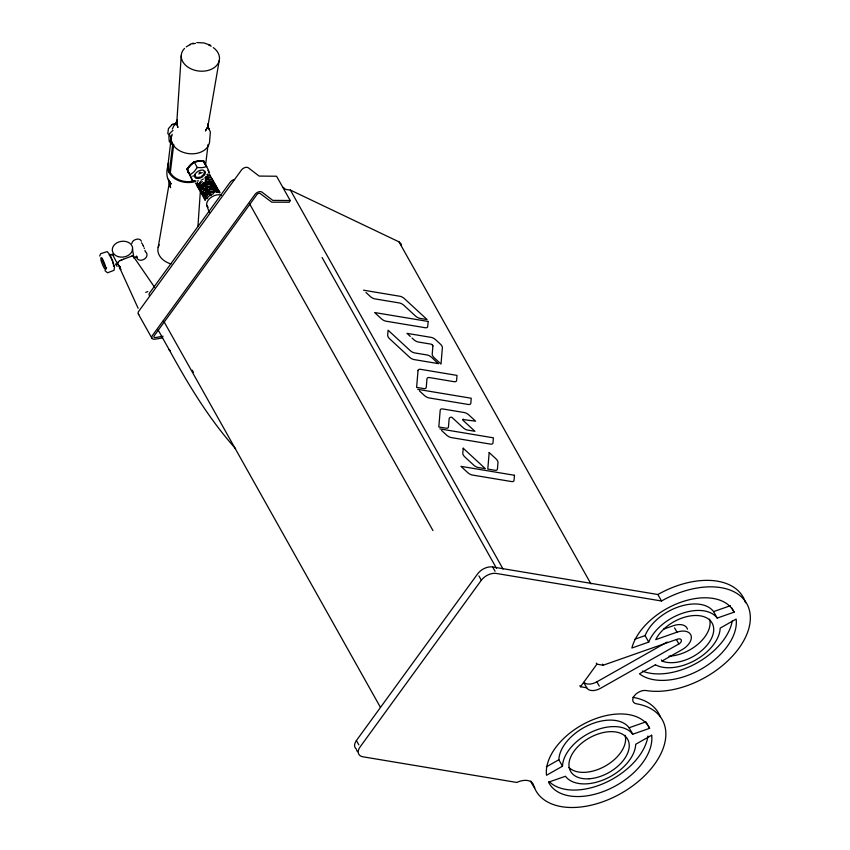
<?xml version="1.0" encoding="UTF-8"?>
<svg xmlns="http://www.w3.org/2000/svg" width="850" height="850" viewBox="0 0 850 850"><rect width="100%" height="100%" fill="white"/><g stroke="black" fill="none" stroke-linecap="round" stroke-linejoin="round"><path stroke-width="1.27" d="M201.291 189.943C201.121 186.033 210.343 181.443 212.872 184.864M207.974 127.16L207.921 123.707M99.662 256.041L100.767 253.651L107.206 251.6L109.937 254.777L112.784 261.12L114.495 267.304L114.006 270.321L107.504 272.818L104.975 270.629M131.814 243.536C131.963 239.764 139.676 236.948 141.419 241.188M112.912 254.394L113.454 254.054L109.735 255.521M181.231 55.718L176.651 124.578L177.31 119.754M197.933 226.312L200.377 191.016M213.201 182.877C214.2 178.968 209.716 176.269 206.284 177.161M412.006 337.992L413.78 339.628A5.451 2.614 36 0 0 418.349 342.029L430.961 344.133A1.562 0.744 36 0 1 432.299 344.845L432.905 345.918L432.214 354.131A5.451 2.614 36 0 0 434.329 357.903L441.012 364.076L442.382 347.756A5.451 2.614 36 0 0 440.736 344.452L435.285 339.416A5.451 2.614 36 0 0 431.141 337.376L406.991 333.349L410.337 336.441M207.421 175.153L207.442 174.186M214.242 187.298L214.094 185.619M215.602 189.731L215.56 188.403M216.962 192.153L216.92 190.825M167.79 166.207C166.143 172.391 166.334 179.35 171.19 184.036L169.001 180.413M167.779 166.504L171.328 137.073M172.656 144.596L173.729 144.33L170.361 172.263L169.288 172.529L172.656 144.596A19.284 14.004 6.8 0 1 171.732 135.596M205.562 165.336L208.08 144.436M169.586 181.135L169.426 184.461L170.574 187.691L168.491 179.233M208.038 124.801L207.761 127.032L219.215 60.626M169.564 181.273L158.132 247.552A19.199 13.94 6.9 0 0 171.084 263.967M172.114 124.589L168.417 128.626L167.79 133.822M214.572 186.936C210.524 183.919 201.79 189.348 202.672 192.876L202.948 193.29M176.843 120.976L175.079 124.791L176.694 122.634M214.306 186.288L214.561 185.3M117.884 262.661L117.969 262.384A7.034 3.549 29.3 0 1 118.161 262.044L118.49 261.662A9.244 4.303 13.1 0 1 118.639 261.492L120.488 260.472M462.751 419.517L475.607 421.175L468.966 415.034A5.451 2.614 36 0 0 464.312 412.547L442.754 408.956A5.451 2.614 36 0 0 440.204 410.242L438.812 426.987L445.921 428.177A5.451 2.614 36 0 0 448.46 426.891L449.14 418.752A7.119 3.411 36 0 1 451.764 417.212L463.006 427.592A5.451 2.614 36 0 0 467.659 430.079L474.927 431.301L463.356 420.601A1.562 0.744 36 0 1 462.751 419.517L463.473 419.156M172.327 129.083L174.016 125.375L177.097 122.241M192.918 176.502L193.258 175.642M197.349 182.931L196.956 186.033L198.645 188.041M206.858 198.911L207.134 198.199M208.558 178.415L207.952 179.679M209.929 180.837L209.036 182.527M211.289 183.271L210.407 184.96M212.649 185.693L211.767 187.393M214.019 188.126L213.127 189.816M215.666 188.711L215.22 189.72M158.185 247.35L159.237 244.779M217.834 192.291L215.167 191.006L214.487 192.249M138.858 314.553A4.441 2.699 -29.3 0 1 138.773 311.217L241.528 169.936A4.441 2.699 -29.3 0 1 248.338 167.801L259.123 176.077L276.569 176.237L290.201 200.526L289.34 202.215L271.745 202.173L260.174 193.513A2.104 1.275 -29.3 0 0 256.944 194.523L154.19 335.803A2.104 1.275 -29.3 0 0 155.412 337.556L163.083 336.249M199.389 182.899L198.666 185.683M192.493 180.88L186.883 168.991L194.055 161.776L197.285 167.514L194.469 171.232A16.192 11.656 -66.9 0 1 193.088 172.571L190.102 174.728L191.123 177.119A16.469 1.126 63.7 0 1 191.909 179.116L192.493 180.88L195.086 181.039M208.856 173.177L208.76 171.201A16.469 1.126 63.7 0 0 208.027 169.299L203.617 160.724L194.055 161.776M208.123 178.086L206.104 180.476M209.482 180.508L208.282 182.134M210.843 182.941L209.684 184.471M356.437 749.19A11.688 7.098 -29.3 0 1 356.405 740.531L477.7 573.771A11.688 7.098 -29.3 0 1 492.649 566.961L657.889 594.511A72.473 44.019 -29.3 0 1 745.503 602.756M481.334 580.242L360.049 747.012A11.688 7.098 -29.3 0 0 362.929 756.798L516.8 782.457A15.194 9.233 -29.3 0 1 533.524 785.049A72.473 44.019 -29.3 0 0 635.843 783.477A72.473 44.019 -29.3 0 0 636.512 703.811A9.35 5.684 -29.3 0 1 634.196 695.98A9.35 5.684 -29.3 0 1 646.159 690.529A72.473 44.019 -29.3 0 0 749.785 624.229A72.473 44.019 -29.3 0 0 661.523 600.992L496.283 573.442A11.688 7.098 -29.3 0 0 481.334 580.242L478.911 575.928M580.497 686.747L596.902 664.179L603.149 665.221L677.45 639.157A4.091 2.486 -29.3 0 1 681.328 640.114A4.091 2.486 -29.3 0 1 678.863 643.96L600.514 688.309A11.688 7.098 -29.3 0 1 586.734 687.788L580.497 686.747L579.881 685.663M207.57 197.476L210.014 195.192L213.616 193.63M205.679 178.468L206.316 177.671M211.884 185.863L210.194 187.765M213.244 188.296C211.31 190.559 219.831 188.243 219.884 192.504M214.604 190.719L212.925 192.621M199.665 182.538L200.558 181.602M208.409 183.334L202.906 186.671M204.744 178.054L205.594 177.183M211.214 188.105L206.136 191.388M211.799 191.314L207.995 193.641M199.197 186.766L200.653 185.534M205.923 181.974L202.544 183.929M208.643 186.83L205.275 188.785M202.311 181.571C199.24 183.026 196.063 188.551 200.228 190.581M205.445 184.429L205.976 184.089M207.347 186.522L205.721 187.468M584.736 683.039A11.688 7.098 -29.3 0 0 596.881 681.827L667.165 642.048M662.033 661.024L682.136 649.644A14.907 9.053 -29.3 0 0 691.103 635.662A14.907 9.053 -29.3 0 0 676.982 632.188L655.732 639.646A32.725 19.879 -29.3 0 1 698.764 615.634A32.725 19.879 -29.3 0 1 707.359 644.799A32.725 19.879 -29.3 0 1 662.033 661.024L661.428 659.951M546.316 766.849L558.854 759.751A39.737 24.14 -29.3 0 1 588.519 725.241A39.737 24.14 -29.3 0 1 629.106 727.759L645.979 721.841L647.19 723.998M649.612 728.322L632.74 734.241A39.737 24.14 -29.3 0 0 592.153 731.722A39.737 24.14 -29.3 0 0 562.487 766.222L546.529 775.264A57.279 34.786 -29.3 0 1 589.093 721.342A57.279 34.786 -29.3 0 1 649.612 728.322L647.796 725.082M198.751 173.952L202.226 172.55M209.536 191.718L207.326 192.801M209.812 194.746L210.896 194.151M210.364 195.649L211.342 195.117M114.453 265.508L113.549 266.454L113.507 265.243M172.678 124.302L175.472 123.516M171.934 124.684L172.858 124.206M203.235 185.512L204.351 185.034M205.966 190.368L207.081 189.89M120.817 260.323L121.996 259.834M199.24 172.508L200.281 172.083M121.805 259.909L123.537 259.229M123.377 259.293L131.814 256.073M206.837 166.462L204.149 167.28A16.469 10.721 19.7 0 1 201.142 167.663L197.285 167.514M634.844 639.211L645.097 635.619A39.737 24.14 -29.3 0 1 678.236 606.985A39.737 24.14 -29.3 0 1 713.586 611.607L730.458 605.689M663.786 629.064L673.349 625.706A14.907 9.053 -29.3 0 1 687.469 629.181M734.092 612.159L717.219 618.077A39.737 24.14 -29.3 0 0 681.87 613.466A39.737 24.14 -29.3 0 0 648.731 642.101L631.858 648.019A57.279 34.786 -29.3 0 1 681.116 602.151A57.279 34.786 -29.3 0 1 734.092 612.159L731.669 607.846M190.124 44.253L193.301 43.169M110.84 254.586L111.435 254.405M134.757 257.465L135.851 257.146M205.137 180.189C208.569 178.617 214.519 179.531 214.667 184.131M135.192 257.327L137.371 257.114L136.521 256.041M111.052 254.522L109.034 254.777L109.438 255.138M204.765 188.955L203.49 189.252M131.846 256.062L132.186 255.977A11.305 2.295 -41.5 0 1 132.504 255.924L132.77 255.946A10.242 2.646 -61.1 0 1 132.993 256.02M203.469 188.296L201.11 188.615M206.199 193.152L203.83 193.481M205.434 179.053L209.631 179.169M211.012 187C214.157 186.065 218.737 187.637 218.758 191.42M213.732 191.856L216.792 191.707L219.768 192.854M211.119 186.979C206.539 187.085 198.677 194.129 204.319 197.869M212.479 189.401C208.101 189.731 200.621 195.659 205.105 199.994M213.839 191.834C209.822 192.642 204.882 195.617 205.052 200.239M200.186 183.568L198.379 183.759M206.497 194.066L203.447 193.747M207.007 195.712L205.201 195.904M162.658 337.896L154.976 339.203A4.441 2.699 -29.3 0 1 152.416 335.506L255.159 194.225A4.441 2.699 -29.3 0 1 261.97 192.1L272.754 200.366L290.201 200.526M176.099 123.473L177.129 123.484M175.27 123.537L176.301 123.463M199.739 186.192L200.812 186.118M206.561 198.337L207.623 198.273M196.754 42.574L203.958 42.946L210.63 45.294M206.04 176.386L207.857 176.609M215.167 191.006C210.949 190.517 205.403 193.864 205.413 197.54M199.888 184.45L198.369 184.206M201.248 186.883L199.357 186.458M202.608 189.306L201.099 189.061M206.699 196.594L205.179 196.35M438.122 363.587L431.747 357.467A5.451 2.614 36 0 0 427.093 354.981L414.662 352.909A5.451 2.614 36 0 1 409.998 350.423L388.099 330.193L387.685 335.187A5.451 2.614 36 0 0 389.81 338.959L409.424 357.096A5.451 2.614 36 0 0 414.088 359.582L438.419 363.63M363.492 290.19L399.904 296.267A5.451 2.614 36 0 1 404.558 298.754L427.082 319.558L419.985 318.368A5.451 2.614 36 0 1 415.321 315.881L404.026 305.447A5.451 2.614 36 0 0 399.373 302.961L374.85 298.871A5.451 2.614 36 0 1 370.196 296.384L365.999 292.517M417.733 389.332L471.24 398.246L470.826 403.187A5.451 2.614 36 0 1 468.286 404.473L429.006 397.917A5.451 2.614 36 0 1 424.341 395.431L419.39 390.851M439.875 428.899L493.393 437.824L492.979 442.818A5.451 2.614 36 0 1 490.439 444.104L451.233 437.569A5.451 2.614 36 0 1 446.569 435.083L441.554 430.44M207.251 174.707L210.226 175.854L211.905 178.808M401.466 245.576L401.253 244.088L399.001 241.857L290.371 190.06L285.823 189.433L284.336 188.434A4.441 2.699 -29.3 0 0 282.678 187.298M201.981 193.184C192.865 186.522 214.604 175.578 216.028 186.564M211.374 181.762C206.561 179.562 199.24 184.535 200.079 188.179M197.508 185.725L195.511 183.239M119.946 268.802L121.061 269.354M207.283 174.473L207.761 174.792M202.736 195.33C195.319 187.977 215.974 178.521 217.387 188.998M120.031 266.773L120.009 266.751A9.934 7.948 -9.6 0 0 120.371 266.964M216.463 189.869C212.787 186.256 203.989 190.613 204.053 195.107M115.504 263.957L115.919 264.339A5.504 1.785 77.8 0 0 116.227 264.499L116.588 264.477A5.663 1.732 66.7 0 0 116.811 264.329M119.446 266.231L118.235 264.584A7.066 4.08 23.2 0 1 117.948 263.989L117.842 262.894A5.631 2.805 35.9 0 1 117.853 262.639M235.609 448.704C208.824 418.742 188.062 384.2 168.842 349.084L158.111 329.938M432.299 344.845L432.905 345.918M209.621 174.186L210.577 176.843M116.142 265.062L117.088 266.337M138.136 308.295L118.161 264.435M133.036 256.031A8.574 2.189 -69.4 0 1 133.206 256.169L154.562 287.226M207.719 126.204L210.364 132.005L209.557 141.961A19.284 14.004 6.9 0 1 186.522 153.266A19.284 14.004 6.9 0 1 172.189 134.215M136.468 257.04C138.412 264.031 150.397 258.273 146.062 252.153M109.884 255.765L111.329 258.506M133.195 256.19L133.471 256.817M713.586 611.607L717.219 618.077M657.889 594.511L661.523 600.992M674.56 627.874L676.982 632.188M676.441 639.636L678.863 643.96M645.097 635.619L648.731 642.101M399.001 241.857L590.941 583.907M602.544 664.137L603.149 665.221M596.296 663.096L596.902 664.179M629.106 727.759L632.74 734.241M596.881 681.827L599.303 686.152M583.706 682.391L586.734 687.788M290.371 190.06L503.062 569.064M322.076 257.507L496.485 568.289M492.649 566.961L495.072 571.274M249.507 203.671L432.947 530.57M558.854 759.751L562.487 766.222M207.931 170.319L209.217 172.614M171.519 138.454L169.129 134.194A19.826 4.707 71.5 0 0 169.331 141.164L171.169 144.426M186.883 168.991L190.102 174.728M192.196 370.154L193.492 372.459M163.423 320.631L380.343 707.189M138.38 314.086L152.012 338.385M356.405 740.531L358.838 744.855M356.575 750.072L357.478 751.697M207.836 126.565L208.856 128.934L208.038 126.958M212.649 183.026L212.925 184.291M203.617 160.724L204.808 163.806M111.839 259.707L112.328 260.982M206.879 205.657L209.291 212.532M197.242 183.058L197.2 182.654M112.763 262.236L113.358 264.414M133.832 257.476L132.589 249.773A4.834 2.678 84.3 0 0 132.196 249.093M133.567 257.327L133.62 257.911M534.799 787.982A72.473 44.019 -29.3 0 1 530.751 781.086M632.867 697.329A72.473 44.019 -29.3 0 1 660.386 717.018M709.548 619.129A32.725 19.879 -29.3 0 1 699.231 643.078A32.725 19.879 -29.3 0 1 668.95 656.189M732.254 620.968A57.279 34.786 -29.3 0 1 696.702 663.096A57.279 34.786 -29.3 0 1 642.366 671.043M625.069 735.293A32.725 19.879 -29.3 0 1 605.636 765.85A32.725 19.879 -29.3 0 1 568.969 767.486M647.944 736.015A57.279 34.786 -29.3 0 1 605.763 782.531A57.279 34.786 -29.3 0 1 549.068 781.479M149.133 295.163A4.441 2.699 -29.3 0 1 149.759 292.772L230.254 182.091A4.441 2.699 -29.3 0 1 234.526 179.52M208.123 207.219A9.393 5.706 -29.3 0 1 209.759 198.422A9.393 5.706 -29.3 0 1 221.425 195.16M213.286 47.6A19.199 13.94 6.9 0 1 215.071 66.969A19.199 13.94 6.9 0 1 188.827 67.692A19.199 13.94 6.9 0 1 184.556 48.397M186.246 46.931A19.199 13.94 6.9 0 1 190.464 44.646M192.897 43.881A19.199 13.94 6.9 0 1 195.479 43.382M208.792 45.103A19.199 13.94 6.9 0 1 211.151 46.24M194.979 180.721A18.116 13.154 6.9 0 1 170.319 172.656M195.5 181.518A19.284 14.004 6.9 0 1 174.314 178.33A19.284 14.004 6.9 0 1 168.725 162.945M169.288 172.529A19.284 14.004 6.9 0 1 168.364 163.529M106.547 267.559A5.259 0.946 68.8 0 1 104.061 264.733A5.259 0.946 68.8 0 1 102.468 258.347M133.493 256.711A5.408 1.009 -84.7 0 1 133.599 257.199M120.137 260.472A10.614 2.167 -13.6 0 1 120.445 260.334M145.722 292.4A12.867 7.82 -29.3 0 1 147.836 291.571M141.557 242.813A6.428 1.158 68.7 0 1 141.992 243.429M142.439 244.173A6.428 1.158 68.7 0 1 142.896 245.055M143.151 245.554A6.428 1.158 68.7 0 1 143.65 246.67M144.139 247.881A6.428 1.158 68.7 0 1 144.373 248.498M144.968 250.304A6.428 1.158 68.7 0 1 145.371 251.844M116.822 264.35A5.695 1.774 62.8 0 0 116.928 264.223A5.61 1.785 60.4 0 0 117.002 263.766A5.472 1.859 55.8 0 0 116.992 262.969L113.911 257.136A4.845 1.126 55.5 0 1 113.156 255.329M119.967 266.783A9.286 7.129 -3.5 0 1 119.691 266.539M113.135 255.319A5.249 1.201 56.7 0 1 112.986 254.702A5.695 1.243 58.1 0 1 112.954 254.447M205.02 171.286A5.844 3.549 -29.3 0 1 205.36 172.837M205.137 173.729A5.844 3.549 -29.3 0 1 203.989 175.557M203.118 176.396A5.844 3.549 -29.3 0 1 199.389 178.266M198.613 178.404A5.844 3.549 -29.3 0 1 195.968 178.086M195.489 177.799A5.844 3.549 -29.3 0 1 194.618 175.663M194.831 174.771A5.844 3.549 -29.3 0 1 195.117 174.154M195.298 173.846A5.844 3.549 -29.3 0 1 204 170.404M203.989 171.254A4.973 3.018 -29.3 0 1 204.223 173.092M204 173.687A4.973 3.018 -29.3 0 1 201.28 176.428M200.143 176.959A4.973 3.018 -29.3 0 1 196.584 177.193M195.67 176.598A4.973 3.018 -29.3 0 1 195.277 174.558M204.765 164.284A9.35 5.684 -29.3 0 0 204.425 163.062A9.35 5.684 -29.3 0 1 205.009 164.581M188.976 173.124A9.35 5.684 -29.3 0 1 187.584 169.713M187.765 168.768A9.35 5.684 -29.3 0 1 194.002 162.169M194.618 161.872A9.35 5.684 -29.3 0 1 202.162 161.117M203.692 162.053A9.35 5.684 -29.3 0 1 204.223 162.701M188.976 173.368A9.35 5.684 -29.3 0 1 187.967 169.543M188.711 167.673A9.35 5.684 -29.3 0 1 193.513 163.062M195.861 161.968A9.35 5.684 -29.3 0 1 201.025 161.256M203.596 162.222A9.35 5.684 -29.3 0 1 204.191 162.786M203.32 178.999A19.688 14.174 -66.9 0 1 202.81 179.329M202.024 179.807A19.359 12.612 19.7 0 1 201.004 180.189M198.496 180.816A19.359 12.612 19.7 0 1 196.998 181.029M169.15 134.215A19.359 15.013 -49.5 0 1 173.028 130.39M169.299 141.143A19.816 10.657 31.5 0 1 169.532 141.1M418.019 370.611L416.617 387.398L423.725 388.578A5.451 2.614 36 0 0 426.264 387.292L426.976 378.866A5.451 2.614 36 0 1 429.516 377.581L454.059 381.682A5.451 2.614 36 0 0 456.599 380.396L457.024 375.402L420.569 369.325A5.451 2.614 36 0 0 418.019 370.611M428.156 321.459L427.731 326.442A5.451 2.614 36 0 1 425.191 327.728L385.974 321.183A5.451 2.614 36 0 1 381.31 318.697L374.648 312.545L428.156 321.459M463.207 448.226L462.783 453.22A5.451 2.614 36 0 0 464.908 456.992L473.599 465.024A5.451 2.614 36 0 0 478.263 467.511L485.371 468.701L463.207 448.226M489.175 452.551L487.794 469.104L494.902 470.284A5.451 2.614 36 0 0 497.441 468.998L497.983 462.506A5.451 2.614 36 0 0 495.869 458.734L489.175 452.551M514.484 475.277L514.059 480.271A5.451 2.614 36 0 1 511.519 481.557L472.313 475.022A5.451 2.614 36 0 1 467.649 472.536L460.955 466.353L514.484 475.277M207.804 126.756L205.498 130.783L207.804 126.756M655.414 664.774L639.455 673.806A57.279 34.786 -29.3 0 0 700.899 669.258A57.279 34.786 -29.3 0 0 736.132 619.076L720.184 628.118A39.737 24.14 -29.3 0 1 695.597 660.025A39.737 24.14 -29.3 0 1 655.414 664.774M651.653 735.239L635.694 744.271A39.737 24.14 -29.3 0 1 606.029 778.77A39.737 24.14 -29.3 0 1 565.452 776.263L548.569 782.181A57.279 34.786 -29.3 0 0 609.089 789.151A57.279 34.786 -29.3 0 0 651.653 735.239M170.117 350.614L169.15 349.733L170.117 350.614M177.852 127.256L176.587 122.931L177.852 127.256M589.241 778.77A32.725 19.879 -29.3 0 0 628.702 741.763A32.725 19.879 -29.3 0 0 579.339 745.216A32.725 19.879 -29.3 0 0 589.241 778.77M117.98 256.583A10.232 7.916 -8.3 0 0 132.632 248.062A10.232 7.916 -8.3 0 0 116.801 242.909A10.232 7.916 -8.3 0 0 117.98 256.583M101.267 260.961A6.428 1.169 68.9 0 0 105.687 269.609A6.428 1.169 68.9 0 0 103.169 260.27A6.428 1.169 68.9 0 0 101.267 260.961"/></g></svg>
